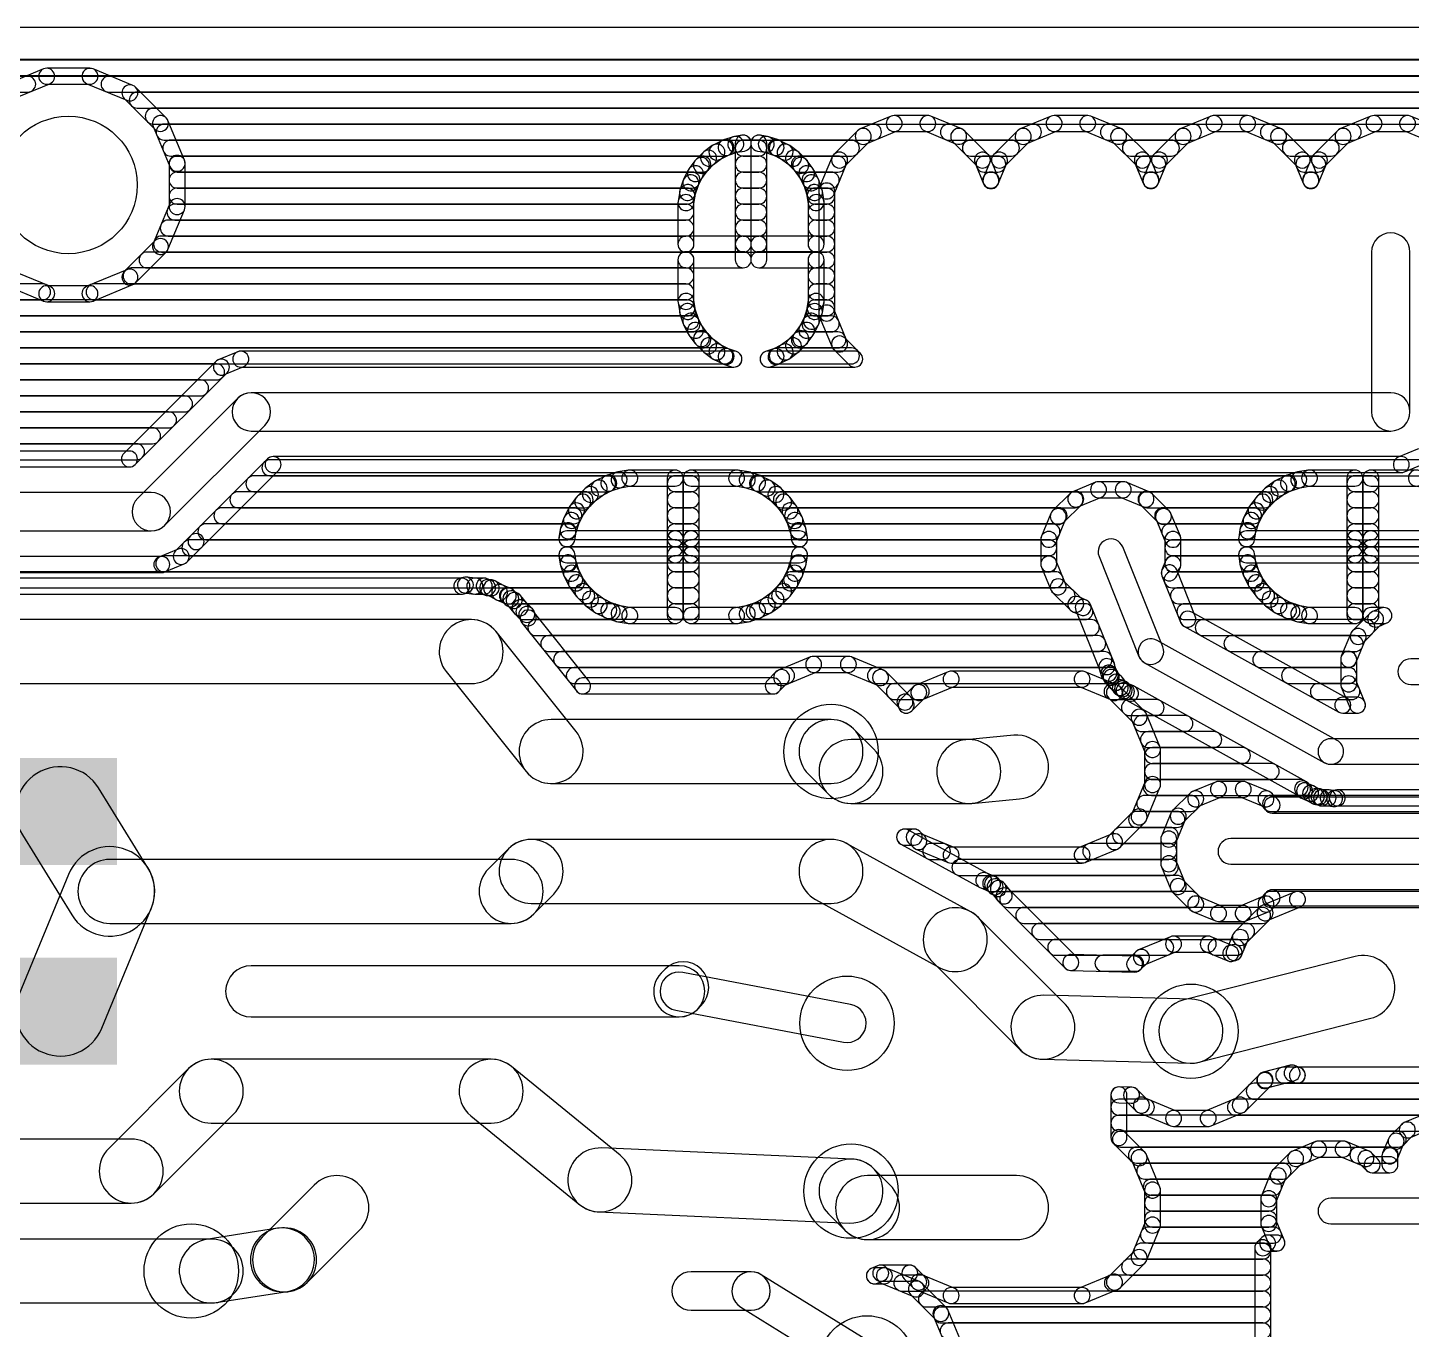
# Model space of a CAD drawing. Extents: x 0 to 96, y 0 to 55.
# Drawn here: x 61.85 to 83.83, y 34.32 to 55 of the extents above; entities that cross this region are included whole.
import ezdxf

# ---------------------------------------------------------------- set-up
doc = ezdxf.new("R2010")
doc.units = 0
doc.layers.add('16', color=174, linetype='CONTINUOUS')
doc.layers.add('20', color=178, linetype='CONTINUOUS')

# ---------------------------------------------------------------- blocks, each defined once
blk = doc.blocks.new('RECT')
blk.add_solid([(-0.5, -0.5), (0.5, -0.5), (-0.5, 0.5), (0.5, 0.5)])
blk = doc.blocks.new('PIE')
blk.add_circle((0, 0), 0.5)

msp = doc.modelspace()

# ---------------------------------------------------------------- linework, layer by layer
at = {"layer": '16'}
for points in [[(6.3352, 54.238), (95.365, 54.238, 1), (95.365, 54.492), (6.3352, 54.492, 1)], [(6.339, 54.229), (95.365, 54.229, 1), (95.365, 54.483), (6.339, 54.483, 1)], [(62.1078, 54.3445), (61.473, 54.0816, 1), (61.5702, 53.8469), (62.205, 54.1099, 1)], [(62.8436, 54.3542), (62.1564, 54.3542, 1), (62.1564, 54.1002), (62.8436, 54.1002, 1)], [(63.527, 54.0816), (62.8922, 54.3445, 1), (62.795, 54.1099), (63.4298, 53.8469, 1)], [(12.1458, 53.975), (61.8542, 53.975, 1), (61.8542, 54.229), (12.1458, 54.229, 1)], [(63.1458, 53.975), (89.6542, 53.975, 1), (89.6542, 54.229), (63.1458, 54.229, 1)], [(64.054, 53.5682), (63.5682, 54.054, 1), (63.3886, 53.8744), (63.8744, 53.3886, 1)], [(63.5946, 53.721), (89.2054, 53.721, 1), (89.2054, 53.975), (63.5946, 53.975, 1)], [(63.8486, 53.467), (88.9514, 53.467, 1), (88.9514, 53.721), (63.8486, 53.721, 1)], [(64.3445, 52.8922), (64.0816, 53.527, 1), (63.8469, 53.4298), (64.1099, 52.795, 1)], [(64.0216, 53.213), (75.287, 53.213, 1), (75.287, 53.467), (64.0216, 53.467, 1)], [(75.0347, 53.3625), (74.6582, 52.986, 1), (74.8378, 52.8064), (75.2143, 53.1829, 1)], [(75.5677, 53.5937), (75.0759, 53.39, 1), (75.1731, 53.1553), (75.6649, 53.3591, 1)], [(76.1487, 53.6034), (75.6163, 53.6034, 1), (75.6163, 53.3494), (76.1487, 53.3494, 1)], [(76.6891, 53.39), (76.1973, 53.5937, 1), (76.1001, 53.3591), (76.5919, 53.1553, 1)], [(76.478, 53.213), (77.827, 53.213, 1), (77.827, 53.467), (76.478, 53.467, 1)], [(77.1068, 52.986), (76.7303, 53.3625, 1), (76.5507, 53.1829), (76.9272, 52.8064, 1)], [(77.5747, 53.3625), (77.1982, 52.986, 1), (77.3778, 52.8064), (77.7543, 53.1829, 1)], [(78.1077, 53.5937), (77.6159, 53.39, 1), (77.7131, 53.1553), (78.2049, 53.3591, 1)], [(78.6887, 53.6034), (78.1563, 53.6034, 1), (78.1563, 53.3494), (78.6887, 53.3494, 1)], [(79.2291, 53.39), (78.7373, 53.5937, 1), (78.6401, 53.3591), (79.1319, 53.1553, 1)], [(79.018, 53.213), (80.367, 53.213, 1), (80.367, 53.467), (79.018, 53.467, 1)], [(79.6468, 52.986), (79.2703, 53.3625, 1), (79.0907, 53.1829), (79.4672, 52.8064, 1)], [(80.1147, 53.3625), (79.7382, 52.986, 1), (79.9178, 52.8064), (80.2943, 53.1829, 1)], [(80.6477, 53.5937), (80.1559, 53.39, 1), (80.2531, 53.1553), (80.7449, 53.3591, 1)], [(81.2287, 53.6034), (80.6963, 53.6034, 1), (80.6963, 53.3494), (81.2287, 53.3494, 1)], [(81.7691, 53.39), (81.2773, 53.5937, 1), (81.1801, 53.3591), (81.6719, 53.1553, 1)], [(81.558, 53.213), (82.907, 53.213, 1), (82.907, 53.467), (81.558, 53.467, 1)], [(82.1868, 52.986), (81.8103, 53.3625, 1), (81.6307, 53.1829), (82.0072, 52.8064, 1)], [(82.6547, 53.3625), (82.2782, 52.986, 1), (82.4578, 52.8064), (82.8343, 53.1829, 1)], [(83.1877, 53.5937), (82.6959, 53.39, 1), (82.7931, 53.1553), (83.2849, 53.3591, 1)], [(83.7687, 53.6034), (83.2363, 53.6034, 1), (83.2363, 53.3494), (83.7687, 53.3494, 1)], [(84.3091, 53.39), (83.8173, 53.5937, 1), (83.7201, 53.3591), (84.2119, 53.1553, 1)], [(64.1268, 52.959), (72.9264, 52.959, 1), (72.9264, 53.213), (64.1268, 53.213, 1)], [(72.8882, 53.209), (72.7432, 53.1352, 1), (72.8585, 52.9089), (73.0035, 52.9827, 1)], [(73.0613, 53.2669), (72.9066, 53.2167, 1), (72.9851, 52.9751), (73.1398, 53.0254, 1)], [(73.1996, 53.2904), (73.0806, 53.2716, 1), (73.1204, 53.0207), (73.2394, 53.0396, 1)], [(73.3465, 51.558), (73.3465, 53.165, 1), (73.0925, 53.165), (73.0925, 51.558, 1)], [(73.2195, 52.959), (73.4655, 52.959, 1), (73.4655, 53.213), (73.2195, 53.213, 1)], [(73.6044, 53.2716), (73.4854, 53.2904, 1), (73.4456, 53.0396), (73.5646, 53.0207, 1)], [(73.3385, 53.165), (73.3385, 51.558, 1), (73.5925, 51.558), (73.5925, 53.165, 1)], [(73.7784, 53.2167), (73.6237, 53.2669, 1), (73.5452, 53.0254), (73.6999, 52.9751, 1)], [(73.9418, 53.1352), (73.7968, 53.209, 1), (73.6815, 52.9827), (73.8265, 52.9089, 1)], [(73.7586, 52.959), (74.9378, 52.959, 1), (74.9378, 53.213), (73.7586, 53.213, 1)], [(76.8272, 52.959), (77.4778, 52.959, 1), (77.4778, 53.213), (76.8272, 53.213, 1)], [(79.3672, 52.959), (80.0178, 52.959, 1), (80.0178, 53.213), (79.3672, 53.213, 1)], [(81.9072, 52.959), (82.5578, 52.959, 1), (82.5578, 53.213), (81.9072, 53.213, 1)], [(64.3542, 52.1564), (64.3542, 52.8436, 1), (64.1002, 52.8436), (64.1002, 52.1564, 1)], [(64.2272, 52.705), (72.5749, 52.705, 1), (72.5749, 52.959), (64.2272, 52.959, 1)], [(72.5795, 53.0162), (72.4645, 52.9012, 1), (72.6441, 52.7216), (72.7591, 52.8366, 1)], [(72.7262, 53.1248), (72.5946, 53.0292, 1), (72.7439, 52.8237), (72.8755, 52.9193, 1)], [(73.2195, 52.705), (73.4655, 52.705, 1), (73.4655, 52.959), (73.2195, 52.959, 1)], [(74.0904, 53.0292), (73.9588, 53.1248, 1), (73.8095, 52.9193), (73.9411, 52.8237, 1)], [(74.2205, 52.9012), (74.1055, 53.0162, 1), (73.9259, 52.8366), (74.0409, 52.7216, 1)], [(74.1101, 52.705), (74.7214, 52.705, 1), (74.7214, 52.959), (74.1101, 52.959, 1)], [(74.6307, 52.9448), (74.427, 52.453, 1), (74.6616, 52.3558), (74.8654, 52.8476, 1)], [(77.2698, 52.6176), (77.1343, 52.9448, 1), (76.8996, 52.8476), (77.0352, 52.5204, 1)], [(77.0436, 52.705), (77.2614, 52.705, 1), (77.2614, 52.959), (77.0436, 52.959, 1)], [(77.1707, 52.9448), (77.0352, 52.6176, 1), (77.2698, 52.5204), (77.4054, 52.8476, 1)], [(79.8098, 52.6176), (79.6743, 52.9448, 1), (79.4396, 52.8476), (79.5752, 52.5204, 1)], [(79.5836, 52.705), (79.8014, 52.705, 1), (79.8014, 52.959), (79.5836, 52.959, 1)], [(79.7107, 52.9448), (79.5752, 52.6176, 1), (79.8098, 52.5204), (79.9454, 52.8476, 1)], [(82.3498, 52.6176), (82.2143, 52.9448, 1), (81.9796, 52.8476), (82.1152, 52.5204, 1)], [(82.1236, 52.705), (82.3414, 52.705, 1), (82.3414, 52.959), (82.1236, 52.959, 1)], [(82.2507, 52.9448), (82.1152, 52.6176, 1), (82.3498, 52.5204), (82.4854, 52.8476, 1)], [(72.3455, 52.7375), (72.2717, 52.5925, 1), (72.498, 52.4772), (72.5718, 52.6222, 1)], [(72.4515, 52.8861), (72.3559, 52.7545, 1), (72.5614, 52.6052), (72.657, 52.7368, 1)], [(74.3291, 52.7545), (74.2335, 52.8861, 1), (74.028, 52.7368), (74.1236, 52.6052, 1)], [(74.4133, 52.5925), (74.3395, 52.7375, 1), (74.1132, 52.6222), (74.187, 52.4772, 1)], [(64.2272, 52.451), (72.4068, 52.451, 1), (72.4068, 52.705), (64.2272, 52.705, 1)], [(72.264, 52.5741), (72.2138, 52.4194, 1), (72.4553, 52.3409), (72.5056, 52.4956, 1)], [(73.2195, 52.451), (73.4655, 52.451, 1), (73.4655, 52.705), (73.2195, 52.705, 1)], [(74.2782, 52.451), (74.6162, 52.451, 1), (74.6162, 52.705), (74.2782, 52.705, 1)], [(74.4712, 52.4194), (74.421, 52.5741, 1), (74.1794, 52.4956), (74.2297, 52.3409, 1)], [(74.4173, 52.4044), (74.4173, 50.4656, 1), (74.6713, 50.4656), (74.6713, 52.4044, 1)], [(77.1488, 52.451), (77.1562, 52.451, 1), (77.1562, 52.705), (77.1488, 52.705, 1)], [(79.6888, 52.451), (79.6962, 52.451, 1), (79.6962, 52.705), (79.6888, 52.705, 1)], [(82.2288, 52.451), (82.2362, 52.451, 1), (82.2362, 52.705), (82.2288, 52.705, 1)], [(64.2272, 52.197), (72.3257, 52.197, 1), (72.3257, 52.451), (64.2272, 52.451, 1)], [(72.2091, 52.4001), (72.1837, 52.2394, 1), (72.4345, 52.1997), (72.46, 52.3603, 1)], [(72.1821, 52.2195), (72.1821, 51.558, 1), (72.4361, 51.558), (72.4361, 52.2195, 1)], [(73.2195, 52.197), (73.4655, 52.197, 1), (73.4655, 52.451), (73.2195, 52.451, 1)], [(74.5013, 52.2394), (74.4759, 52.4001, 1), (74.225, 52.3603), (74.2505, 52.1997, 1)], [(74.3594, 52.197), (74.5443, 52.197, 1), (74.5443, 52.451), (74.3594, 52.451, 1)], [(74.5029, 51.558), (74.5029, 52.2195, 1), (74.2489, 52.2195), (74.2489, 51.558, 1)], [(64.0816, 51.473), (64.3445, 52.1078, 1), (64.1099, 52.205), (63.8469, 51.5702, 1)], [(64.1914, 51.943), (72.3091, 51.943, 1), (72.3091, 52.197), (64.1914, 52.197, 1)], [(73.2195, 51.943), (73.4655, 51.943, 1), (73.4655, 52.197), (73.2195, 52.197, 1)], [(74.3759, 51.943), (74.5443, 51.943, 1), (74.5443, 52.197), (74.3759, 52.197, 1)], [(64.0862, 51.689), (72.3091, 51.689, 1), (72.3091, 51.943), (64.0862, 51.943, 1)], [(73.2195, 51.689), (73.4655, 51.689, 1), (73.4655, 51.943), (73.2195, 51.943, 1)], [(74.3759, 51.689), (74.5443, 51.689, 1), (74.5443, 51.943), (74.3759, 51.943, 1)], [(63.5682, 50.9459), (64.054, 51.4318, 1), (63.8744, 51.6114), (63.3886, 51.1256, 1)], [(63.981, 51.435), (72.3091, 51.435, 1), (72.3091, 51.689), (63.981, 51.689, 1)], [(72.3091, 51.431), (73.2195, 51.431, 1), (73.2195, 51.685), (72.3091, 51.685, 1)], [(73.2195, 51.435), (73.4655, 51.435, 1), (73.4655, 51.689), (73.2195, 51.689, 1)], [(73.4655, 51.685), (73.2195, 51.685, 1), (73.2195, 51.431), (73.4655, 51.431, 1)], [(73.0925, 51.558), (73.0925, 51.312, 1), (73.3465, 51.312), (73.3465, 51.558, 1)], [(73.5925, 51.312), (73.5925, 51.558, 1), (73.3385, 51.558), (73.3385, 51.312, 1)], [(73.4655, 51.431), (74.3759, 51.431, 1), (74.3759, 51.685), (73.4655, 51.685, 1)], [(74.3759, 51.435), (74.5443, 51.435, 1), (74.5443, 51.689), (74.3759, 51.689, 1)], [(83.1977, 51.435), (83.1977, 48.895, 1), (83.8073, 48.895), (83.8073, 51.435, 1)], [(63.7506, 51.181), (72.3091, 51.181, 1), (72.3091, 51.435), (63.7506, 51.435, 1)], [(73.2195, 51.439), (72.3091, 51.439, 1), (72.3091, 51.185), (73.2195, 51.185, 1)], [(72.1821, 51.312), (72.1821, 50.6505, 1), (72.4361, 50.6505), (72.4361, 51.312, 1)], [(74.3759, 51.439), (73.4655, 51.439, 1), (73.4655, 51.185), (74.3759, 51.185, 1)], [(74.5029, 50.6505), (74.5029, 51.312, 1), (74.2489, 51.312), (74.2489, 50.6505, 1)], [(74.3759, 51.181), (74.5443, 51.181, 1), (74.5443, 51.435), (74.3759, 51.435, 1)], [(61.473, 50.9184), (62.1078, 50.6555, 1), (62.205, 50.8901), (61.5702, 51.1531, 1)], [(62.8922, 50.6555), (63.527, 50.9184, 1), (63.4298, 51.1531), (62.795, 50.8901, 1)], [(63.4966, 50.927), (72.3091, 50.927, 1), (72.3091, 51.181), (63.4966, 51.181, 1)], [(74.3759, 50.927), (74.5443, 50.927, 1), (74.5443, 51.181), (74.3759, 51.181, 1)], [(50.9005, 50.673), (62.0908, 50.673, 1), (62.0908, 50.927), (50.9005, 50.927, 1)], [(62.1564, 50.6458), (62.8436, 50.6458, 1), (62.8436, 50.8998), (62.1564, 50.8998, 1)], [(62.9092, 50.673), (72.3091, 50.673, 1), (72.3091, 50.927), (62.9092, 50.927, 1)], [(72.1837, 50.6306), (72.2091, 50.4699, 1), (72.46, 50.5097), (72.4345, 50.6703, 1)], [(74.4759, 50.4699), (74.5013, 50.6306, 1), (74.2505, 50.6703), (74.225, 50.5097, 1)], [(74.3759, 50.673), (74.5443, 50.673, 1), (74.5443, 50.927), (74.3759, 50.927, 1)], [(51.498, 50.419), (72.3256, 50.419, 1), (72.3256, 50.673), (51.498, 50.673, 1)], [(72.2138, 50.4506), (72.264, 50.2959, 1), (72.5056, 50.3744), (72.4553, 50.5291, 1)], [(74.421, 50.2959), (74.4712, 50.4506, 1), (74.2297, 50.5291), (74.1794, 50.3744, 1)], [(74.3594, 50.419), (74.5443, 50.419, 1), (74.5443, 50.673), (74.3594, 50.673, 1)], [(74.427, 50.417), (74.6307, 49.9252, 1), (74.8654, 50.0224), (74.6616, 50.5142, 1)], [(51.8807, 50.165), (72.4068, 50.165, 1), (72.4068, 50.419), (51.8807, 50.419, 1)], [(72.2717, 50.2775), (72.3455, 50.1325, 1), (72.5718, 50.2478), (72.498, 50.3928, 1)], [(74.3395, 50.1325), (74.4133, 50.2775, 1), (74.187, 50.3928), (74.1132, 50.2478, 1)], [(74.2782, 50.165), (74.6162, 50.165, 1), (74.6162, 50.419), (74.2782, 50.419, 1)], [(52.1347, 49.911), (72.5748, 49.911, 1), (72.5748, 50.165), (52.1347, 50.165, 1)], [(72.3559, 50.1155), (72.4515, 49.9839, 1), (72.657, 50.1332), (72.5614, 50.2648, 1)], [(72.4645, 49.9688), (72.5795, 49.8538, 1), (72.7591, 50.0334), (72.6441, 50.1484, 1)], [(74.1055, 49.8538), (74.2205, 49.9688, 1), (74.0409, 50.1484), (73.9259, 50.0334, 1)], [(74.1101, 49.911), (74.7214, 49.911, 1), (74.7214, 50.165), (74.1101, 50.165, 1)], [(74.2335, 49.9839), (74.3291, 50.1155, 1), (74.1236, 50.2648), (74.028, 50.1332, 1)], [(52.3508, 49.657), (72.9264, 49.657, 1), (72.9264, 49.911), (52.3508, 49.911, 1)], [(72.5946, 49.8408), (72.7262, 49.7452, 1), (72.8755, 49.9507), (72.7439, 50.0463, 1)], [(72.7432, 49.7348), (72.8882, 49.661, 1), (73.0035, 49.8873), (72.8585, 49.9611, 1)], [(72.9066, 49.6533), (73.0325, 49.6124, 1), (73.111, 49.854), (72.9851, 49.8949, 1)], [(73.6525, 49.6124), (73.7784, 49.6533, 1), (73.6999, 49.8949), (73.574, 49.854, 1)], [(73.7968, 49.661), (73.9418, 49.7348, 1), (73.8265, 49.9611), (73.6815, 49.8873, 1)], [(73.7586, 49.657), (74.9378, 49.657, 1), (74.9378, 49.911), (73.7586, 49.911, 1)], [(73.9588, 49.7452), (74.0904, 49.8408, 1), (73.9411, 50.0463), (73.8095, 49.9507, 1)], [(74.6582, 49.884), (74.8988, 49.6434, 1), (75.0784, 49.823), (74.8378, 50.0636, 1)], [(64.8404, 49.6954), (63.3805, 48.2355, 1), (63.5601, 48.0559), (65.02, 49.5158, 1)], [(65.1897, 49.8505), (64.8816, 49.7229, 1), (64.9788, 49.4883), (65.2869, 49.6159, 1)], [(73.0717, 49.8602), (65.2383, 49.8602, 1), (65.2383, 49.6062), (73.0717, 49.6062, 1)], [(74.9886, 49.8602), (73.6133, 49.8602, 1), (73.6133, 49.6062), (74.9886, 49.6062, 1)], [(52.4975, 49.403), (64.8546, 49.403, 1), (64.8546, 49.657), (52.4975, 49.657, 1)], [(52.6441, 49.149), (64.6006, 49.149, 1), (64.6006, 49.403), (52.6441, 49.403, 1)], [(52.7155, 48.895), (64.3466, 48.895, 1), (64.3466, 49.149), (52.7155, 49.149, 1)], [(65.1895, 49.1105), (63.602, 47.523, 1), (64.033, 47.092), (65.6205, 48.6795, 1)], [(83.5025, 49.1998), (65.405, 49.1998, 1), (65.405, 48.5902), (83.5025, 48.5902, 1)], [(52.7835, 48.641), (64.0926, 48.641, 1), (64.0926, 48.895), (52.7835, 48.895, 1)], [(52.832, 48.387), (63.8386, 48.387, 1), (63.8386, 48.641), (52.832, 48.641, 1)], [(52.832, 48.133), (63.5846, 48.133, 1), (63.5846, 48.387), (52.832, 48.387, 1)], [(63.4703, 48.2727), (58.5298, 48.2727, 1), (58.5298, 48.0187), (63.4703, 48.0187, 1)], [(64.6179, 46.7429), (65.842, 47.967, 1), (65.6624, 48.1466), (64.4383, 46.9225, 1)], [(65.7014, 47.879), (85.4456, 47.879, 1), (85.4456, 48.133), (65.7014, 48.133, 1)], [(65.7522, 47.9298), (83.6692, 47.9298, 1), (83.6692, 48.1838), (65.7522, 48.1838, 1)], [(83.7178, 47.9395), (84.0259, 48.0671, 1), (83.9287, 48.3017), (83.6206, 48.1741, 1)], [(71.208, 47.9361), (71.0445, 47.883, 1), (71.123, 47.6414), (71.2865, 47.6945, 1)], [(71.3972, 47.9676), (71.2274, 47.9407, 1), (71.2671, 47.6899), (71.4369, 47.7168, 1)], [(72.138, 47.9692), (71.417, 47.9692, 1), (71.417, 47.7152), (72.138, 47.7152, 1)], [(72.265, 46.877), (72.265, 47.8422, 1), (72.011, 47.8422), (72.011, 46.877, 1)], [(73.113, 47.9692), (72.392, 47.9692, 1), (72.392, 47.7152), (73.113, 47.7152, 1)], [(72.265, 47.8422), (72.265, 46.877, 1), (72.519, 46.877), (72.519, 47.8422, 1)], [(73.3026, 47.9407), (73.1328, 47.9676, 1), (73.0931, 47.7168), (73.2629, 47.6899, 1)], [(73.4855, 47.883), (73.322, 47.9361, 1), (73.2435, 47.6945), (73.407, 47.6414, 1)], [(82.003, 47.9361), (81.8395, 47.883, 1), (81.918, 47.6414), (82.0815, 47.6945, 1)], [(82.1922, 47.9676), (82.0224, 47.9407, 1), (82.0621, 47.6899), (82.2319, 47.7168, 1)], [(82.933, 47.9692), (82.212, 47.9692, 1), (82.212, 47.7152), (82.933, 47.7152, 1)], [(83.06, 46.877), (83.06, 47.8422, 1), (82.806, 47.8422), (82.806, 46.877, 1)], [(83.908, 47.9692), (83.187, 47.9692, 1), (83.187, 47.7152), (83.908, 47.7152, 1)], [(83.06, 47.8422), (83.06, 46.877, 1), (83.314, 46.877), (83.314, 47.8422, 1)], [(84.0976, 47.9407), (83.9278, 47.9676, 1), (83.8881, 47.7168), (84.0579, 47.6899, 1)], [(65.4474, 47.625), (71.0638, 47.625, 1), (71.0638, 47.879), (65.4474, 47.879, 1)], [(70.7017, 47.6729), (70.5801, 47.5513, 1), (70.7597, 47.3717), (70.8813, 47.4933, 1)], [(70.8559, 47.7869), (70.7168, 47.6858, 1), (70.8661, 47.4803), (71.0052, 47.5814, 1)], [(71.0261, 47.8753), (70.8729, 47.7973, 1), (70.9882, 47.571), (71.1414, 47.649, 1)], [(72.138, 47.625), (72.392, 47.625, 1), (72.392, 47.879), (72.138, 47.879, 1)], [(73.6571, 47.7973), (73.5039, 47.8753, 1), (73.3886, 47.649), (73.5418, 47.571, 1)], [(73.4662, 47.625), (81.8588, 47.625, 1), (81.8588, 47.879), (73.4662, 47.879, 1)], [(73.8132, 47.6858), (73.6741, 47.7869, 1), (73.5248, 47.5814), (73.6639, 47.4803, 1)], [(73.9499, 47.5513), (73.8283, 47.6729, 1), (73.6487, 47.4933), (73.7703, 47.3717, 1)], [(78.8128, 47.7756), (78.4505, 47.6256, 1), (78.5477, 47.3909), (78.91, 47.541, 1)], [(79.2536, 47.7853), (78.8614, 47.7853, 1), (78.8614, 47.5313), (79.2536, 47.5313, 1)], [(79.6645, 47.6256), (79.3022, 47.7756, 1), (79.205, 47.541), (79.5673, 47.3909, 1)], [(81.4967, 47.6729), (81.3751, 47.5513, 1), (81.5547, 47.3717), (81.6763, 47.4933, 1)], [(81.6509, 47.7869), (81.5118, 47.6858, 1), (81.6611, 47.4803), (81.8002, 47.5814, 1)], [(81.8211, 47.8753), (81.6679, 47.7973, 1), (81.7832, 47.571), (81.9364, 47.649, 1)], [(82.933, 47.625), (83.187, 47.625, 1), (83.187, 47.879), (82.933, 47.879, 1)], [(63.8175, 47.6123), (58.42, 47.6123, 1), (58.42, 47.0027), (63.8175, 47.0027, 1)], [(65.1934, 47.371), (70.7064, 47.371, 1), (70.7064, 47.625), (65.1934, 47.625, 1)], [(70.5672, 47.5362), (70.4661, 47.3971, 1), (70.6716, 47.2478), (70.7727, 47.3869, 1)], [(72.138, 47.371), (72.392, 47.371, 1), (72.392, 47.625), (72.138, 47.625, 1)], [(73.8236, 47.371), (78.4889, 47.371, 1), (78.4889, 47.625), (73.8236, 47.625, 1)], [(74.0639, 47.3971), (73.9628, 47.5362, 1), (73.7573, 47.3869), (73.8584, 47.2478, 1)], [(78.4093, 47.598), (78.132, 47.3207, 1), (78.3116, 47.1411), (78.5889, 47.4184, 1)], [(79.983, 47.3207), (79.7057, 47.598, 1), (79.5261, 47.4184), (79.8034, 47.1411, 1)], [(79.6261, 47.371), (81.5014, 47.371, 1), (81.5014, 47.625), (79.6261, 47.625, 1)], [(81.3622, 47.5362), (81.2611, 47.3971, 1), (81.4666, 47.2478), (81.5677, 47.3869, 1)], [(82.933, 47.371), (83.187, 47.371, 1), (83.187, 47.625), (82.933, 47.625, 1)], [(64.9394, 47.117), (70.5289, 47.117, 1), (70.5289, 47.371), (64.9394, 47.371, 1)], [(70.37, 47.2085), (70.3169, 47.045, 1), (70.5585, 46.9665), (70.6116, 47.13, 1)], [(70.4557, 47.3801), (70.3777, 47.2269, 1), (70.604, 47.1116), (70.682, 47.2648, 1)], [(72.138, 47.117), (72.392, 47.117, 1), (72.392, 47.371), (72.138, 47.371, 1)], [(74.1523, 47.2269), (74.0743, 47.3801, 1), (73.848, 47.2648), (73.926, 47.1116, 1)], [(74.0011, 47.117), (78.2349, 47.117, 1), (78.2349, 47.371), (74.0011, 47.371, 1)], [(74.2131, 47.045), (74.16, 47.2085, 1), (73.9184, 47.13), (73.9715, 46.9665, 1)], [(78.1044, 47.2795), (77.9544, 46.9172, 1), (78.189, 46.82), (78.3391, 47.1823, 1)], [(79.8801, 47.117), (81.3239, 47.117, 1), (81.3239, 47.371), (79.8801, 47.371, 1)], [(80.1606, 46.9172), (80.0106, 47.2795, 1), (79.7759, 47.1823), (79.926, 46.82, 1)], [(81.165, 47.2085), (81.1119, 47.045, 1), (81.3535, 46.9665), (81.4066, 47.13, 1)], [(81.2507, 47.3801), (81.1727, 47.2269, 1), (81.399, 47.1116), (81.477, 47.2648, 1)], [(82.933, 47.117), (83.187, 47.117, 1), (83.187, 47.371), (82.933, 47.371, 1)], [(64.6854, 46.863), (70.4352, 46.863, 1), (70.4352, 47.117), (64.6854, 47.117, 1)], [(70.3123, 47.0256), (70.2919, 46.8969, 1), (70.5427, 46.8571), (70.5631, 46.9859, 1)], [(72.138, 46.863), (72.392, 46.863, 1), (72.392, 47.117), (72.138, 47.117, 1)], [(74.2381, 46.8969), (74.2177, 47.0256, 1), (73.9669, 46.9859), (73.9873, 46.8571, 1)], [(74.0948, 46.863), (78.122, 46.863, 1), (78.122, 47.117), (74.0948, 47.117, 1)], [(79.993, 46.863), (81.2302, 46.863, 1), (81.2302, 47.117), (79.993, 47.117, 1)], [(81.1073, 47.0256), (81.0869, 46.8969, 1), (81.3377, 46.8571), (81.3581, 46.9859, 1)], [(82.933, 46.863), (83.187, 46.863, 1), (83.187, 47.117), (82.933, 47.117, 1)], [(64.3821, 46.5071), (64.6179, 46.7429, 1), (64.4383, 46.9225), (64.2025, 46.6867, 1)], [(64.4314, 46.609), (72.138, 46.609, 1), (72.138, 46.863), (64.4314, 46.863, 1)], [(70.4173, 46.75), (72.138, 46.75, 1), (72.138, 47.004), (70.4173, 47.004, 1)], [(72.011, 46.877), (72.011, 46.623, 1), (72.265, 46.623), (72.265, 46.877, 1)], [(72.392, 47.004), (72.138, 47.004, 1), (72.138, 46.75), (72.392, 46.75, 1)], [(72.519, 46.623), (72.519, 46.877, 1), (72.265, 46.877), (72.265, 46.623, 1)], [(72.392, 46.75), (74.1127, 46.75, 1), (74.1127, 47.004), (72.392, 47.004, 1)], [(72.392, 46.609), (78.0717, 46.609, 1), (78.0717, 46.863), (72.392, 46.863, 1)], [(77.9447, 46.8686), (77.9447, 46.4764, 1), (78.1987, 46.4764), (78.1987, 46.8686, 1)], [(79.8812, 45.1605), (79.2462, 46.748, 1), (78.8688, 46.597), (79.5038, 45.0095, 1)], [(80.1703, 46.4764), (80.1703, 46.8686, 1), (79.9163, 46.8686), (79.9163, 46.4764, 1)], [(80.0433, 46.609), (82.933, 46.609, 1), (82.933, 46.863), (80.0433, 46.863, 1)], [(81.2123, 46.75), (82.933, 46.75, 1), (82.933, 47.004), (81.2123, 47.004, 1)], [(83.187, 47.004), (82.933, 47.004, 1), (82.933, 46.75), (83.187, 46.75, 1)], [(82.806, 46.877), (82.806, 46.623, 1), (83.06, 46.623), (83.06, 46.877, 1)], [(83.314, 46.623), (83.314, 46.877, 1), (83.06, 46.877), (83.06, 46.623, 1)], [(83.187, 46.75), (84.9077, 46.75, 1), (84.9077, 47.004), (83.187, 47.004, 1)], [(83.187, 46.609), (85.4456, 46.609, 1), (85.4456, 46.863), (83.187, 46.863, 1)], [(58.6451, 46.3423), (63.9842, 46.3423, 1), (63.9842, 46.5963), (58.6451, 46.5963, 1)], [(64.0328, 46.352), (64.3409, 46.4796, 1), (64.2437, 46.7142), (63.9356, 46.5866, 1)], [(64.0149, 46.355), (70.4417, 46.355, 1), (70.4417, 46.609), (64.0149, 46.609, 1)], [(72.138, 46.75), (70.4173, 46.75, 1), (70.4173, 46.496), (72.138, 46.496, 1)], [(70.2919, 46.6031), (70.3123, 46.4744, 1), (70.5631, 46.5141), (70.5427, 46.6429, 1)], [(70.3169, 46.455), (70.37, 46.2915, 1), (70.6116, 46.37), (70.5585, 46.5335, 1)], [(72.265, 45.6578), (72.265, 46.623, 1), (72.011, 46.623), (72.011, 45.6578, 1)], [(72.138, 46.496), (72.392, 46.496, 1), (72.392, 46.75), (72.138, 46.75, 1)], [(72.138, 46.355), (72.392, 46.355, 1), (72.392, 46.609), (72.138, 46.609, 1)], [(72.265, 46.623), (72.265, 45.6578, 1), (72.519, 45.6578), (72.519, 46.623, 1)], [(74.1127, 46.75), (72.392, 46.75, 1), (72.392, 46.496), (74.1127, 46.496, 1)], [(74.16, 46.2915), (74.2131, 46.455, 1), (73.9715, 46.5335), (73.9184, 46.37, 1)], [(74.0883, 46.355), (78.0717, 46.355, 1), (78.0717, 46.609), (74.0883, 46.609, 1)], [(74.2177, 46.4744), (74.2381, 46.6031, 1), (73.9873, 46.6429), (73.9669, 46.5141, 1)], [(77.9544, 46.4278), (78.1044, 46.0655, 1), (78.3391, 46.1627), (78.189, 46.525, 1)], [(80.1026, 46.2878), (80.1606, 46.4278, 1), (79.926, 46.525), (79.868, 46.385, 1)], [(80.0433, 46.355), (81.2367, 46.355, 1), (81.2367, 46.609), (80.0433, 46.609, 1)], [(82.933, 46.75), (81.2123, 46.75, 1), (81.2123, 46.496), (82.933, 46.496, 1)], [(81.0869, 46.6031), (81.1073, 46.4744, 1), (81.3581, 46.5141), (81.3377, 46.6429, 1)], [(81.1119, 46.455), (81.165, 46.2915, 1), (81.4066, 46.37), (81.3535, 46.5335, 1)], [(83.06, 45.6578), (83.06, 46.623, 1), (82.806, 46.623), (82.806, 45.6578, 1)], [(82.933, 46.496), (83.187, 46.496, 1), (83.187, 46.75), (82.933, 46.75, 1)], [(82.933, 46.355), (83.187, 46.355, 1), (83.187, 46.609), (82.933, 46.609, 1)], [(84.9077, 46.75), (83.187, 46.75, 1), (83.187, 46.496), (84.9077, 46.496, 1)], [(83.06, 46.623), (83.06, 45.6578, 1), (83.314, 45.6578), (83.314, 46.623, 1)], [(70.3777, 46.2731), (70.4557, 46.1199, 1), (70.682, 46.2352), (70.604, 46.3884, 1)], [(74.0743, 46.1199), (74.1523, 46.2731, 1), (73.926, 46.3884), (73.848, 46.2352, 1)], [(80.3971, 45.6489), (80.1032, 46.3835, 1), (79.8674, 46.2892), (80.1612, 45.5546, 1)], [(81.1727, 46.2731), (81.2507, 46.1199, 1), (81.477, 46.2352), (81.399, 46.3884, 1)], [(58.2283, 46.101), (70.5432, 46.101, 1), (70.5432, 46.355), (58.2283, 46.355, 1)], [(68.7497, 46.2534), (60.7624, 46.2534, 1), (60.7624, 45.9994), (68.7497, 45.9994, 1)], [(68.7713, 46.2649), (68.7143, 46.2484, 1), (68.785, 46.0044), (68.842, 46.0209, 1)], [(68.9692, 46.2526), (68.8206, 46.2691, 1), (68.7926, 46.0167), (68.9412, 46.0002, 1)], [(69.1046, 46.2534), (68.9552, 46.2534, 1), (68.9552, 45.9994), (69.1046, 45.9994, 1)], [(69.208, 46.221), (69.1533, 46.2437, 1), (69.056, 46.0091), (69.1108, 45.9864, 1)], [(69.2324, 46.2234), (69.1735, 46.2299, 1), (69.1454, 45.9775), (69.2044, 45.9709, 1)], [(69.4106, 46.1363), (69.2796, 46.2084, 1), (69.1571, 45.9859), (69.2881, 45.9138, 1)], [(69.536, 46.0852), (69.3979, 46.1424, 1), (69.3007, 45.9077), (69.4388, 45.8505, 1)], [(70.4661, 46.1029), (70.5672, 45.9638, 1), (70.7727, 46.1131), (70.6716, 46.2522, 1)], [(70.5801, 45.9487), (70.7017, 45.8271, 1), (70.8813, 46.0067), (70.7597, 46.1283, 1)], [(72.138, 46.101), (72.392, 46.101, 1), (72.392, 46.355), (72.138, 46.355, 1)], [(73.8283, 45.8271), (73.9499, 45.9487, 1), (73.7703, 46.1283), (73.6487, 46.0067, 1)], [(73.9628, 45.9638), (74.0639, 46.1029, 1), (73.8584, 46.2522), (73.7573, 46.1131, 1)], [(73.9868, 46.101), (78.1746, 46.101, 1), (78.1746, 46.355), (73.9868, 46.355, 1)], [(78.132, 46.0243), (78.4093, 45.747, 1), (78.5889, 45.9266), (78.3116, 46.2039, 1)], [(80.0286, 46.101), (81.3382, 46.101, 1), (81.3382, 46.355), (80.0286, 46.355, 1)], [(81.2611, 46.1029), (81.3622, 45.9638, 1), (81.5677, 46.1131), (81.4666, 46.2522, 1)], [(81.3751, 45.9487), (81.4967, 45.8271, 1), (81.6763, 46.0067), (81.5547, 46.1283, 1)], [(82.933, 46.101), (83.187, 46.101, 1), (83.187, 46.355), (82.933, 46.355, 1)], [(69.4726, 45.847), (70.7344, 45.847, 1), (70.7344, 46.101), (69.4726, 46.101, 1)], [(69.6191, 46.0157), (69.5772, 46.0577, 1), (69.3976, 45.8781), (69.4395, 45.8361, 1)], [(69.6425, 46.0086), (69.5906, 46.0372, 1), (69.4681, 45.8147), (69.52, 45.7861, 1)], [(69.7738, 45.8599), (69.6805, 45.9766, 1), (69.4821, 45.818), (69.5755, 45.7013, 1)], [(70.7168, 45.8142), (70.8559, 45.7131, 1), (71.0052, 45.9186), (70.8661, 46.0197, 1)], [(70.8729, 45.7027), (71.0261, 45.6247, 1), (71.1414, 45.851), (70.9882, 45.929, 1)], [(72.138, 45.847), (72.392, 45.847, 1), (72.392, 46.101), (72.138, 46.101, 1)], [(73.5039, 45.6247), (73.6571, 45.7027, 1), (73.5418, 45.929), (73.3886, 45.851, 1)], [(73.6741, 45.7131), (73.8132, 45.8142, 1), (73.6639, 46.0197), (73.5248, 45.9186, 1)], [(73.7956, 45.847), (78.3619, 45.847, 1), (78.3619, 46.101), (73.7956, 46.101, 1)], [(78.4505, 45.7194), (78.5696, 45.6701, 1), (78.6668, 45.9048), (78.5477, 45.9541, 1)], [(80.1302, 45.847), (81.5294, 45.847, 1), (81.5294, 46.101), (80.1302, 46.101, 1)], [(81.5118, 45.8142), (81.6509, 45.7131, 1), (81.8002, 45.9186), (81.6611, 46.0197, 1)], [(81.6679, 45.7027), (81.8211, 45.6247, 1), (81.9364, 45.851), (81.7832, 45.929, 1)], [(82.933, 45.847), (83.187, 45.847, 1), (83.187, 46.101), (82.933, 46.101, 1)], [(69.8702, 45.7647), (69.7645, 45.8704, 1), (69.5849, 45.6908), (69.6906, 45.5851, 1)], [(69.7353, 45.593), (71.1386, 45.593, 1), (71.1386, 45.847), (69.7353, 45.847, 1)], [(69.9204, 45.6687), (69.8977, 45.7235, 1), (69.663, 45.6263), (69.6857, 45.5715, 1)], [(70.7672, 44.6182), (69.9022, 45.6994, 1), (69.7039, 45.5408), (70.5688, 44.4596, 1)], [(71.0445, 45.617), (71.208, 45.5639, 1), (71.2865, 45.8055), (71.123, 45.8586, 1)], [(71.2274, 45.5593), (71.3972, 45.5324, 1), (71.4369, 45.7832), (71.2671, 45.8101, 1)], [(71.417, 45.5308), (72.138, 45.5308, 1), (72.138, 45.7848), (71.417, 45.7848, 1)], [(72.138, 45.593), (72.392, 45.593, 1), (72.392, 45.847), (72.138, 45.847, 1)], [(72.392, 45.5308), (73.113, 45.5308, 1), (73.113, 45.7848), (72.392, 45.7848, 1)], [(73.1328, 45.5324), (73.3026, 45.5593, 1), (73.2629, 45.8101), (73.0931, 45.7832, 1)], [(73.322, 45.5639), (73.4855, 45.617, 1), (73.407, 45.8586), (73.2435, 45.8055, 1)], [(73.3914, 45.593), (78.6452, 45.593, 1), (78.6452, 45.847), (73.3914, 45.847, 1)], [(78.5003, 45.7403), (78.8767, 44.7992, 1), (79.1125, 44.8936), (78.7361, 45.8346, 1)], [(80.2318, 45.593), (81.9336, 45.593, 1), (81.9336, 45.847), (80.2318, 45.847, 1)], [(82.8025, 44.3451), (80.3408, 45.7127, 1), (80.2175, 45.4907), (82.6792, 44.1231, 1)], [(81.8395, 45.617), (82.003, 45.5639, 1), (82.0815, 45.8055), (81.918, 45.8586, 1)], [(82.0224, 45.5593), (82.1922, 45.5324, 1), (82.2319, 45.7832), (82.0621, 45.8101, 1)], [(82.212, 45.5308), (82.933, 45.5308, 1), (82.933, 45.7848), (82.212, 45.7848, 1)], [(82.933, 45.593), (83.187, 45.593, 1), (83.187, 45.847), (82.933, 45.847, 1)], [(83.1718, 45.693), (82.8945, 45.4157, 1), (83.0741, 45.2361), (83.3514, 45.5134, 1)], [(83.187, 45.5308), (83.3934, 45.5308, 1), (83.3934, 45.7848), (83.187, 45.7848, 1)], [(83.3448, 45.7751), (83.213, 45.7206, 1), (83.3102, 45.4859), (83.442, 45.5405, 1)], [(60.6425, 44.577), (68.8975, 44.577, 1), (68.8975, 45.593), (60.6425, 45.593, 1)], [(68.5008, 44.7677), (69.7708, 43.1802, 1), (70.5642, 43.8148), (69.2942, 45.4023, 1)], [(69.9263, 45.339), (78.7468, 45.339, 1), (78.7468, 45.593), (69.9263, 45.593, 1)], [(80.5234, 45.339), (83.1244, 45.339, 1), (83.1244, 45.593), (80.5234, 45.593, 1)], [(70.1295, 45.085), (78.8484, 45.085, 1), (78.8484, 45.339), (70.1295, 45.339, 1)], [(82.6487, 43.6751), (79.7912, 45.2626, 1), (79.5938, 44.9074), (82.4513, 43.3199, 1)], [(80.9806, 45.085), (82.9371, 45.085, 1), (82.9371, 45.339), (80.9806, 45.339, 1)], [(82.8669, 45.3745), (82.7169, 45.0122, 1), (82.9515, 44.915), (83.1016, 45.2773, 1)], [(70.3327, 44.831), (78.95, 44.831, 1), (78.95, 45.085), (70.3327, 45.085, 1)], [(81.4378, 44.831), (82.8342, 44.831, 1), (82.8342, 45.085), (81.4378, 45.085, 1)], [(82.7072, 44.9636), (82.7072, 44.5714, 1), (82.9612, 44.5714), (82.9612, 44.9636, 1)], [(70.5359, 44.577), (73.9061, 44.577, 1), (73.9061, 44.831), (70.5359, 44.831, 1)], [(74.2884, 44.9998), (73.7794, 44.789, 1), (73.8766, 44.5543), (74.3856, 44.7652, 1)], [(74.888, 45.0095), (74.337, 45.0095, 1), (74.337, 44.7555), (74.888, 44.7555, 1)], [(75.4456, 44.789), (74.9366, 44.9998, 1), (74.8394, 44.7652), (75.3484, 44.5543, 1)], [(75.3189, 44.577), (79.0516, 44.577, 1), (79.0516, 44.831), (75.3189, 44.831, 1)], [(78.8725, 44.8115), (78.9024, 44.7069, 1), (79.1466, 44.7766), (79.1167, 44.8813, 1)], [(78.925, 44.6628), (78.9491, 44.6324, 1), (79.1481, 44.7904), (79.124, 44.8207, 1)], [(78.9307, 44.6642), (78.9451, 44.6282, 1), (79.1809, 44.7226), (79.1665, 44.7586, 1)], [(81.895, 44.577), (82.8342, 44.577, 1), (82.8342, 44.831), (81.895, 44.831, 1)], [(84.1375, 44.9707), (83.82, 44.9707, 1), (83.82, 44.5643), (84.1375, 44.5643, 1)], [(73.6952, 44.6659), (70.668, 44.6659, 1), (70.668, 44.4119), (73.6952, 44.4119, 1)], [(73.7382, 44.7614), (73.6054, 44.6287, 1), (73.785, 44.4491), (73.9178, 44.5818, 1)], [(75.8764, 44.3718), (75.4868, 44.7614, 1), (75.3072, 44.5818), (75.6968, 44.1922, 1)], [(76.4715, 44.7643), (75.9581, 44.5516, 1), (76.0553, 44.317), (76.5687, 44.5297, 1)], [(78.5999, 44.774), (76.5201, 44.774, 1), (76.5201, 44.52), (78.5999, 44.52, 1)], [(79.1619, 44.5516), (78.6485, 44.7643, 1), (78.5513, 44.5297), (79.0647, 44.317, 1)], [(78.9721, 44.5867), (79.0481, 44.5088, 1), (79.2299, 44.6862), (79.1539, 44.7641, 1)], [(79.0395, 44.5185), (79.1072, 44.4333, 1), (79.3062, 44.5912), (79.2385, 44.6765, 1)], [(79.145, 44.4012), (79.1789, 44.3824, 1), (79.3023, 44.6044), (79.2684, 44.6233, 1)], [(79.1497, 44.4047), (79.1768, 44.377, 1), (79.3586, 44.5544), (79.3315, 44.5821, 1)], [(82.7169, 44.5228), (82.8566, 44.1855, 1), (83.0913, 44.2827), (82.9515, 44.62, 1)], [(75.6187, 44.323), (76.0445, 44.323, 1), (76.0445, 44.577), (75.6187, 44.577, 1)], [(75.9238, 44.2827), (75.904, 44.3306, 1), (75.6693, 44.2334), (75.6892, 44.1855, 1)], [(75.9169, 44.5241), (75.7167, 44.3239, 1), (75.8963, 44.1443), (76.0965, 44.3445, 1)], [(79.0755, 44.323), (79.3042, 44.323, 1), (79.3042, 44.577), (79.0755, 44.577, 1)], [(79.5961, 44.1311), (79.2031, 44.5241, 1), (79.0235, 44.3445), (79.4165, 43.9515, 1)], [(79.2176, 44.3489), (79.3177, 44.3061, 1), (79.4177, 44.5395), (79.3177, 44.5824, 1)], [(79.306, 44.3118), (82.0404, 42.7927, 1), (82.1638, 43.0147), (79.4294, 44.5338, 1)], [(82.3522, 44.323), (82.8845, 44.323, 1), (82.8845, 44.577), (82.3522, 44.577, 1)], [(79.3517, 44.069), (79.7759, 44.069, 1), (79.7759, 44.323), (79.3517, 44.323, 1)], [(82.9739, 44.3611), (82.7409, 44.3611, 1), (82.7409, 44.1071), (82.9739, 44.1071, 1)], [(70.1675, 42.9895), (74.6125, 42.9895, 1), (74.6125, 44.0055), (70.1675, 44.0055, 1)], [(74.2533, 43.1383), (74.5708, 42.8208, 1), (75.2892, 43.5392), (74.9717, 43.8567, 1)], [(79.8363, 43.5765), (79.6236, 44.0899, 1), (79.389, 43.9927), (79.6017, 43.4793, 1)], [(79.5475, 43.815), (80.2331, 43.815, 1), (80.2331, 44.069), (79.5475, 44.069, 1)], [(76.8466, 42.6741), (77.6066, 42.7441, 1), (77.5134, 43.7559), (76.7534, 43.6859, 1)], [(79.6527, 43.561), (80.6903, 43.561, 1), (80.6903, 43.815), (79.6527, 43.815, 1)], [(74.93, 42.672), (76.8, 42.672, 1), (76.8, 43.688), (74.93, 43.688, 1)], [(79.846, 42.9721), (79.846, 43.5279, 1), (79.592, 43.5279), (79.592, 42.9721, 1)], [(79.719, 43.307), (81.1475, 43.307, 1), (81.1475, 43.561), (79.719, 43.561, 1)], [(84.1375, 43.7007), (82.55, 43.7007, 1), (82.55, 43.2943), (84.1375, 43.2943, 1)], [(79.719, 43.053), (81.6048, 43.053, 1), (81.6048, 43.307), (79.719, 43.307, 1)], [(63.765, 41.6489), (62.98, 42.9189, 1), (61.77, 42.1711), (62.555, 40.9011, 1)], [(79.6236, 42.4101), (79.8363, 42.9235, 1), (79.6017, 43.0207), (79.389, 42.5073, 1)], [(79.6999, 42.799), (82.062, 42.799, 1), (82.062, 43.053), (79.6999, 43.053, 1)], [(80.3143, 42.8355), (80.037, 42.5582, 1), (80.2166, 42.3786), (80.4939, 42.6559, 1)], [(80.7178, 43.0131), (80.3555, 42.8631, 1), (80.4527, 42.6284), (80.815, 42.7785, 1)], [(81.1586, 43.0228), (80.7664, 43.0228, 1), (80.7664, 42.7688), (81.1586, 42.7688, 1)], [(81.5695, 42.8631), (81.2072, 43.0131, 1), (81.11, 42.7785), (81.4723, 42.6284, 1)], [(81.7098, 42.7364), (81.6107, 42.8355, 1), (81.4311, 42.6559), (81.5302, 42.5568, 1)], [(82.0123, 42.8139), (82.0429, 42.7832, 1), (82.2226, 42.9628), (82.1919, 42.9935, 1)], [(82.0841, 42.7557), (82.1806, 42.7158, 1), (82.2777, 42.9504), (82.1813, 42.9904, 1)], [(82.1675, 42.7221), (82.2587, 42.6714, 1), (82.382, 42.8935), (82.2908, 42.9441, 1)], [(82.3059, 42.6563), (82.3489, 42.6513, 1), (82.3779, 42.9037), (82.3348, 42.9086, 1)], [(82.3148, 42.6602), (82.3549, 42.6436, 1), (82.4521, 42.8782), (82.412, 42.8948, 1)], [(82.4035, 42.6339), (82.5078, 42.6339, 1), (82.5078, 42.8879), (82.4035, 42.8879, 1)], [(82.4933, 42.6347), (82.597, 42.6228, 1), (82.626, 42.8752), (82.5223, 42.8871, 1)], [(82.6464, 42.6269), (82.6881, 42.6388, 1), (82.6183, 42.883), (82.5766, 42.8711, 1)], [(82.6532, 42.6339), (84.018, 42.6339, 1), (84.018, 42.8879), (82.6532, 42.8879, 1)], [(79.5947, 42.545), (80.3304, 42.545, 1), (80.3304, 42.799), (79.5947, 42.799, 1)], [(81.5946, 42.545), (85.7504, 42.545, 1), (85.7504, 42.799), (81.5946, 42.799, 1)], [(84.3355, 42.7736), (81.62, 42.7736, 1), (81.62, 42.5196), (84.3355, 42.5196, 1)], [(79.2031, 41.9759), (79.5961, 42.3689, 1), (79.4165, 42.5485), (79.0235, 42.1555, 1)], [(79.4657, 42.291), (80.1059, 42.291, 1), (80.1059, 42.545), (79.4657, 42.545, 1)], [(80.0094, 42.517), (79.8594, 42.1547, 1), (80.094, 42.0575), (80.2441, 42.4198, 1)], [(77.0991, 41.559), (75.8421, 42.2499, 1), (75.7198, 42.0273), (76.9768, 41.3364, 1)], [(75.781, 42.0116), (75.9337, 42.0116, 1), (75.9337, 42.2656), (75.781, 42.2656, 1)], [(75.8439, 42.0488), (75.9169, 41.9759, 1), (76.0965, 42.1555), (76.0235, 42.2284, 1)], [(75.9581, 41.9483), (76.4715, 41.7357, 1), (76.5687, 41.9703), (76.0553, 42.183, 1)], [(78.6485, 41.7357), (79.1619, 41.9483, 1), (79.0647, 42.183), (78.5513, 41.9703, 1)], [(79.2117, 42.037), (80.0007, 42.037, 1), (80.0007, 42.291), (79.2117, 42.291, 1)], [(79.8497, 42.1061), (79.8497, 41.7139, 1), (80.1037, 41.7139), (80.1037, 42.1061, 1)], [(63.0326, 39.099), (63.8176, 41.004, 1), (62.5024, 41.546), (61.7174, 39.641, 1)], [(69.4908, 41.9517), (69.1733, 41.6342, 1), (69.8917, 40.9158), (70.2092, 41.2333, 1)], [(74.6125, 42.1005), (69.85, 42.1005, 1), (69.85, 41.0845), (74.6125, 41.0845, 1)], [(76.8312, 40.9527), (74.8572, 42.0377, 1), (74.3678, 41.1473), (76.3418, 40.0623, 1)], [(76.1969, 41.783), (76.3825, 41.783, 1), (76.3825, 42.037), (76.1969, 42.037, 1)], [(76.5201, 41.726), (78.5999, 41.726, 1), (78.5999, 41.98), (76.5201, 41.98, 1)], [(78.7375, 41.783), (79.9767, 41.783, 1), (79.9767, 42.037), (78.7375, 42.037, 1)], [(80.9625, 41.7068), (84.455, 41.7068, 1), (84.455, 42.1132), (80.9625, 42.1132, 1)], [(69.5325, 41.783), (63.16, 41.783, 1), (63.16, 40.767), (69.5325, 40.767, 1)], [(76.659, 41.529), (80.0007, 41.529, 1), (80.0007, 41.783), (76.659, 41.783, 1)], [(79.8594, 41.6653), (80.0094, 41.303, 1), (80.2441, 41.4002), (80.094, 41.7625, 1)], [(77.225, 41.5077), (77.0865, 41.565, 1), (76.9893, 41.3304), (77.1278, 41.273, 1)], [(77.1483, 41.275), (80.1059, 41.275, 1), (80.1059, 41.529), (77.1483, 41.529, 1)], [(77.3078, 41.4385), (77.2662, 41.4802, 1), (77.0866, 41.3006), (77.1282, 41.2589, 1)], [(77.3308, 41.4316), (77.2792, 41.46, 1), (77.1569, 41.2374), (77.2085, 41.2091, 1)], [(77.4625, 41.2828), (77.3688, 41.3998, 1), (77.1705, 41.2409), (77.2643, 41.124, 1)], [(78.5108, 40.2356), (77.4532, 41.2932, 1), (77.2736, 41.1136), (78.3311, 40.056, 1)], [(80.037, 41.2618), (80.3143, 40.9845, 1), (80.4939, 41.1641), (80.2166, 41.4414, 1)], [(77.4188, 41.021), (80.3304, 41.021, 1), (80.3304, 41.275), (77.4188, 41.275, 1)], [(80.3555, 40.9569), (80.7178, 40.8069, 1), (80.815, 41.0415), (80.4527, 41.1916, 1)], [(81.2072, 40.8069), (81.5695, 40.9569, 1), (81.4723, 41.1916), (81.11, 41.0415, 1)], [(81.9715, 41.2643), (81.4581, 41.0516, 1), (81.5553, 40.817), (82.0687, 41.0297, 1)], [(81.6107, 40.9845), (81.7098, 41.0836, 1), (81.5302, 41.2632), (81.4311, 41.1641, 1)], [(81.5946, 41.021), (84.3319, 41.021, 1), (84.3319, 41.275), (81.5946, 41.275, 1)], [(81.62, 41.0464), (84.2811, 41.0464, 1), (84.2811, 41.3004), (81.62, 41.3004, 1)], [(84.0999, 41.274), (82.0201, 41.274, 1), (82.0201, 41.02), (84.0999, 41.02, 1)], [(78.3372, 39.4752), (76.9457, 40.8667, 1), (76.2273, 40.1483), (77.6188, 38.7568, 1)], [(77.6728, 40.767), (81.4663, 40.767, 1), (81.4663, 41.021), (77.6728, 41.021, 1)], [(80.7664, 40.7972), (81.1586, 40.7972, 1), (81.1586, 41.0512), (80.7664, 41.0512, 1)], [(81.4169, 41.0241), (81.0239, 40.6311, 1), (81.2035, 40.4515), (81.5965, 40.8445, 1)], [(77.9268, 40.513), (81.2123, 40.513, 1), (81.2123, 40.767), (77.9268, 40.767, 1)], [(80.9963, 40.5899), (80.8975, 40.3513, 1), (81.1322, 40.2541), (81.231, 40.4927, 1)], [(78.1808, 40.259), (79.9277, 40.259, 1), (79.9277, 40.513), (78.1808, 40.513, 1)], [(80.0034, 40.5548), (79.4944, 40.344, 1), (79.5916, 40.1093), (80.1006, 40.3202, 1)], [(80.603, 40.5645), (80.052, 40.5645, 1), (80.052, 40.3105), (80.603, 40.3105, 1)], [(81.0099, 40.4064), (80.6516, 40.5548, 1), (80.5544, 40.3202), (80.9127, 40.1717, 1)], [(80.7273, 40.259), (81.0493, 40.259, 1), (81.0493, 40.513), (80.7273, 40.513, 1)], [(79.4382, 40.2454), (78.4244, 40.2728, 1), (78.4175, 40.0188), (79.4313, 39.9914, 1)], [(78.9317, 40.005), (79.4483, 40.005, 1), (79.4483, 40.259), (78.9317, 40.259, 1)], [(79.4532, 40.3164), (79.3449, 40.2082, 1), (79.5245, 40.0286), (79.6328, 40.1368, 1)], [(82.9344, 40.2422), (80.2019, 39.5447, 1), (80.4531, 38.5603), (83.1856, 39.2578, 1)], [(80.9834, 40.4258), (80.9299, 40.4121, 1), (80.9927, 40.166), (81.0463, 40.1797, 1)], [(65.405, 39.2811), (72.2025, 39.2811, 1), (72.2025, 40.0939), (65.405, 40.0939, 1)], [(72.4899, 39.4001), (72.5524, 39.4626, 1), (71.9776, 40.0374), (71.9151, 39.9749, 1)], [(74.9236, 39.4789), (72.2596, 39.9869, 1), (72.1454, 39.3881), (74.8094, 38.8801, 1)], [(80.3412, 39.5603), (77.9917, 39.6238, 1), (77.9643, 38.6082), (80.3138, 38.5447, 1)], [(64.4108, 38.4592), (63.1408, 37.1892, 1), (63.8592, 36.4708), (65.1292, 37.7408, 1)], [(69.215, 38.608), (64.77, 38.608, 1), (64.77, 37.592), (69.215, 37.592, 1)], [(71.2637, 37.0836), (69.5362, 38.4936, 1), (68.8938, 37.7064), (70.6213, 36.2964, 1)], [(81.5374, 38.1555), (81.9667, 38.2651, 1), (81.9039, 38.5112), (81.4746, 38.4016, 1)], [(81.8016, 38.227), (82.0177, 38.227, 1), (82.0177, 38.481), (81.8016, 38.481, 1)], [(81.8867, 38.2708), (81.9715, 38.2357, 1), (82.0687, 38.4703), (81.9839, 38.5055, 1)], [(82.0201, 38.226), (84.0999, 38.226, 1), (84.0999, 38.48), (82.0201, 38.48, 1)], [(81.2018, 37.7886), (81.5914, 38.1782, 1), (81.4118, 38.3578), (81.0222, 37.9682, 1)], [(81.619, 38.2194), (81.6234, 38.23, 1), (81.3887, 38.3271), (81.3843, 38.3165, 1)], [(79.3115, 37.3632), (79.3115, 38.0416, 1), (79.0575, 38.0416), (79.0575, 37.3632, 1)], [(79.1811, 37.9147), (79.3817, 37.9092, 1), (79.3886, 38.1631), (79.1879, 38.1686, 1)], [(79.2953, 37.9464), (79.4532, 37.7886, 1), (79.6328, 37.9682), (79.4749, 38.126, 1)], [(81.3337, 37.973), (86.0092, 37.973, 1), (86.0092, 38.227), (81.3337, 38.227, 1)], [(79.1845, 37.719), (79.6211, 37.719, 1), (79.6211, 37.973), (79.1845, 37.973, 1)], [(79.4944, 37.761), (80.0034, 37.5502, 1), (80.1006, 37.7848), (79.5916, 37.9957, 1)], [(80.6516, 37.5502), (81.1606, 37.761, 1), (81.0634, 37.9957), (80.5544, 37.7848, 1)], [(81.0339, 37.719), (86.0322, 37.719, 1), (86.0322, 37.973), (81.0339, 37.973, 1)], [(79.1845, 37.465), (86.06, 37.465, 1), (86.06, 37.719), (79.1845, 37.719, 1)], [(80.052, 37.5405), (80.603, 37.5405, 1), (80.603, 37.7945), (80.052, 37.7945, 1)], [(83.6755, 37.5731), (83.4969, 37.3945, 1), (83.6765, 37.2149), (83.8551, 37.3935, 1)], [(83.9501, 37.6973), (83.7167, 37.6007, 1), (83.8139, 37.366), (84.0473, 37.4627, 1)], [(79.5961, 37.1311), (79.2743, 37.453, 1), (79.0947, 37.2734), (79.4165, 36.9515, 1)], [(79.2097, 37.211), (83.62, 37.211, 1), (83.62, 37.465), (79.2097, 37.465, 1)], [(83.4693, 37.3533), (83.3727, 37.1199, 1), (83.6073, 37.0227), (83.704, 37.2561, 1)], [(63.5, 37.338), (58.42, 37.338, 1), (58.42, 36.322), (63.5, 36.322, 1)], [(74.9526, 37.02), (70.9651, 37.1975, 1), (70.9199, 36.1825), (74.9074, 36.005, 1)], [(79.4637, 36.957), (82.1202, 36.957, 1), (82.1202, 37.211), (79.4637, 37.211, 1)], [(79.8363, 36.5765), (79.6236, 37.0899, 1), (79.389, 36.9927), (79.6017, 36.4793, 1)], [(81.9018, 37.1205), (81.6245, 36.8432, 1), (81.8041, 36.6636), (82.0814, 36.9409, 1)], [(82.3053, 37.2981), (81.943, 37.1481, 1), (82.0402, 36.9134), (82.4025, 37.0635, 1)], [(82.7461, 37.3078), (82.3539, 37.3078, 1), (82.3539, 37.0538), (82.7461, 37.0538, 1)], [(83.157, 37.1481), (82.7947, 37.2981, 1), (82.6975, 37.0635), (83.0598, 36.9134, 1)], [(82.9798, 36.957), (83.4953, 36.957, 1), (83.4953, 37.211), (82.9798, 37.211, 1)], [(83.2973, 37.0214), (83.1982, 37.1205, 1), (83.0186, 36.9409), (83.1177, 36.8418, 1)], [(83.363, 37.0713), (83.363, 36.9316, 1), (83.617, 36.9316), (83.617, 37.0713, 1)], [(75.5517, 36.6092), (75.2892, 36.8717, 1), (74.5708, 36.1533), (74.8333, 35.8908, 1)], [(79.5939, 36.703), (81.7909, 36.703, 1), (81.7909, 36.957), (79.5939, 36.957, 1)], [(83.49, 37.0586), (83.2075, 37.0586, 1), (83.2075, 36.8046), (83.49, 36.8046, 1)], [(66.2942, 35.0608), (67.1242, 35.8908, 1), (66.4058, 36.6092), (65.5758, 35.7792, 1)], [(77.56, 36.758), (75.1925, 36.758, 1), (75.1925, 35.742), (77.56, 35.742, 1)], [(79.6991, 36.449), (81.6408, 36.449, 1), (81.6408, 36.703), (79.6991, 36.703, 1)], [(81.5969, 36.802), (81.4469, 36.4397, 1), (81.6815, 36.3425), (81.8316, 36.7048, 1)], [(79.846, 35.9721), (79.846, 36.5279, 1), (79.592, 36.5279), (79.592, 35.9721, 1)], [(81.4372, 36.3911), (81.4372, 35.9989, 1), (81.6912, 35.9989), (81.6912, 36.3911, 1)], [(79.719, 36.195), (81.5642, 36.195, 1), (81.5642, 36.449), (79.719, 36.449, 1)], [(82.55, 35.9918), (84.775, 35.9918, 1), (84.775, 36.3982), (82.55, 36.3982, 1)], [(79.6236, 35.4101), (79.8363, 35.9235, 1), (79.6017, 36.0207), (79.389, 35.5073, 1)], [(79.719, 35.941), (81.5642, 35.941, 1), (81.5642, 36.195), (79.719, 36.195, 1)], [(81.4469, 35.9503), (81.5761, 35.6384, 1), (81.8107, 35.7356), (81.6815, 36.0475, 1)], [(65.8212, 35.9218), (64.6912, 35.7443, 1), (64.8488, 34.7407), (65.9788, 34.9182, 1)], [(65.9, 34.912), (65.935, 34.912, 1), (65.935, 35.928), (65.9, 35.928, 1)], [(79.6535, 35.687), (81.6408, 35.687, 1), (81.6408, 35.941), (79.6535, 35.941, 1)], [(64.77, 35.7505), (60.6425, 35.7505, 1), (60.6425, 34.7345), (64.77, 34.7345, 1)], [(79.5483, 35.433), (81.4705, 35.433, 1), (81.4705, 35.687), (79.5483, 35.687, 1)], [(81.4551, 35.7768), (81.3807, 35.7024, 1), (81.5603, 35.5228), (81.6347, 35.5972, 1)], [(81.3435, 35.6126), (81.3435, 33.8982, 1), (81.5975, 33.8982), (81.5975, 35.6126, 1)], [(81.6934, 35.814), (81.5449, 35.814, 1), (81.5449, 35.56), (81.6934, 35.56, 1)], [(79.2031, 34.9759), (79.5961, 35.3689, 1), (79.4165, 35.5485), (79.0235, 35.1555, 1)], [(79.3537, 35.179), (81.4705, 35.179, 1), (81.4705, 35.433), (79.3537, 35.433, 1)], [(73.3425, 35.2298), (72.39, 35.2298, 1), (72.39, 34.6202), (73.3425, 34.6202, 1)], [(75.3447, 34.041), (73.5032, 35.184, 1), (73.1818, 34.666), (75.0233, 33.523, 1)], [(75.3494, 35.0497), (75.4499, 35.0913, 1), (75.3527, 35.3259), (75.2522, 35.2843, 1)], [(75.4595, 35.294), (75.3008, 35.294, 1), (75.3008, 35.04), (75.4595, 35.04, 1)], [(75.4013, 35.0816), (75.8637, 35.0816, 1), (75.8637, 35.3356), (75.4013, 35.3356, 1)], [(76.0171, 35.0735), (75.5081, 35.2843, 1), (75.4109, 35.0497), (75.9199, 34.8388, 1)], [(75.7371, 34.925), (76.0397, 34.925, 1), (76.0397, 35.179), (75.7371, 35.179, 1)], [(75.7739, 35.1188), (75.9169, 34.9759, 1), (76.0965, 35.1555), (75.9536, 35.2984, 1)], [(75.9581, 34.9483), (76.4715, 34.7357, 1), (76.5687, 34.9703), (76.0553, 35.183, 1)], [(78.6485, 34.7357), (79.1619, 34.9483, 1), (79.0647, 35.183), (78.5513, 34.9703, 1)], [(79.0803, 34.925), (81.4705, 34.925, 1), (81.4705, 35.179), (79.0803, 35.179, 1)], [(76.4479, 34.6563), (76.0583, 35.0459, 1), (75.8787, 34.8663), (76.2683, 34.4767, 1)], [(76.5201, 34.726), (78.5999, 34.726, 1), (78.5999, 34.98), (76.5201, 34.98, 1)], [(76.1267, 34.671), (81.4705, 34.671, 1), (81.4705, 34.925), (76.1267, 34.925, 1)], [(76.6863, 34.1061), (76.4755, 34.6151, 1), (76.2408, 34.5179), (76.4517, 34.0089, 1)], [(76.3675, 34.417), (81.4705, 34.417, 1), (81.4705, 34.671), (76.3675, 34.671, 1)], [(76.4727, 34.163), (81.4705, 34.163, 1), (81.4705, 34.417), (76.4727, 34.417, 1)]]:
    msp.add_lwpolyline(points, format="xyb", close=True, dxfattribs=at)
at = {"layer": '20'}
msp.add_line((96, 55), (0, 55), dxfattribs=at)
msp.add_circle((62.5, 52.5), 1.0922, dxfattribs=at)

# ---------------------------------------------------------------- block references
at = {"layer": '16'}
for name, p, xscale, yscale in [('PIE', (74.6125, 43.4975), 1.5, 1.5), ('RECT', (62.375, 42.545), 1.8, 1.7), ('RECT', (62.375, 39.37), 1.8, 1.7), ('PIE', (74.8665, 39.1795), 1.5, 1.5), ('PIE', (80.3275, 39.0525), 1.5, 1.5), ('PIE', (74.93, 36.5125), 1.5, 1.5), ('PIE', (64.4525, 35.2425), 1.5, 1.5), ('PIE', (75.184, 33.782), 1.5, 1.5)]:
    msp.add_blockref(name, p, dxfattribs=dict(at, xscale=xscale, yscale=yscale))

doc.saveas('drawing.dxf')
